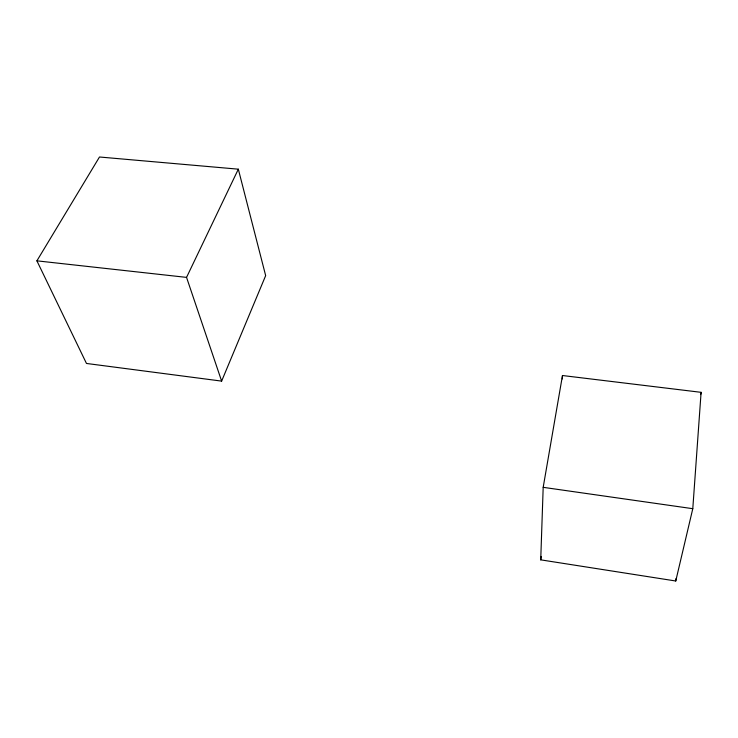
<?xml version="1.0" encoding="UTF-8"?>
<svg xmlns="http://www.w3.org/2000/svg" width="738" height="738" viewBox="0 0 738 738"><rect width="100%" height="100%" fill="white"/><g stroke="black" fill="none" stroke-linecap="round" stroke-linejoin="round"><path stroke-width="1.11" d="M540.723 559.847L543.186 487.329L562.485 375.522L701.1 392.33L692.788 508.694L675.75 581L540.723 559.847L541.286 556.434M562.31 378.945L562.485 375.522M675.75 581L675.934 578.712M700.62 394.581L701.1 392.33M221.631 381.112L265.662 275.634L238.328 169.177L99.492 157L36.9 260.837L86.475 363.456L221.631 381.112L186.548 277.387L238.328 169.177M36.9 260.837L186.548 277.387M543.186 487.329L692.788 508.694"/></g></svg>
